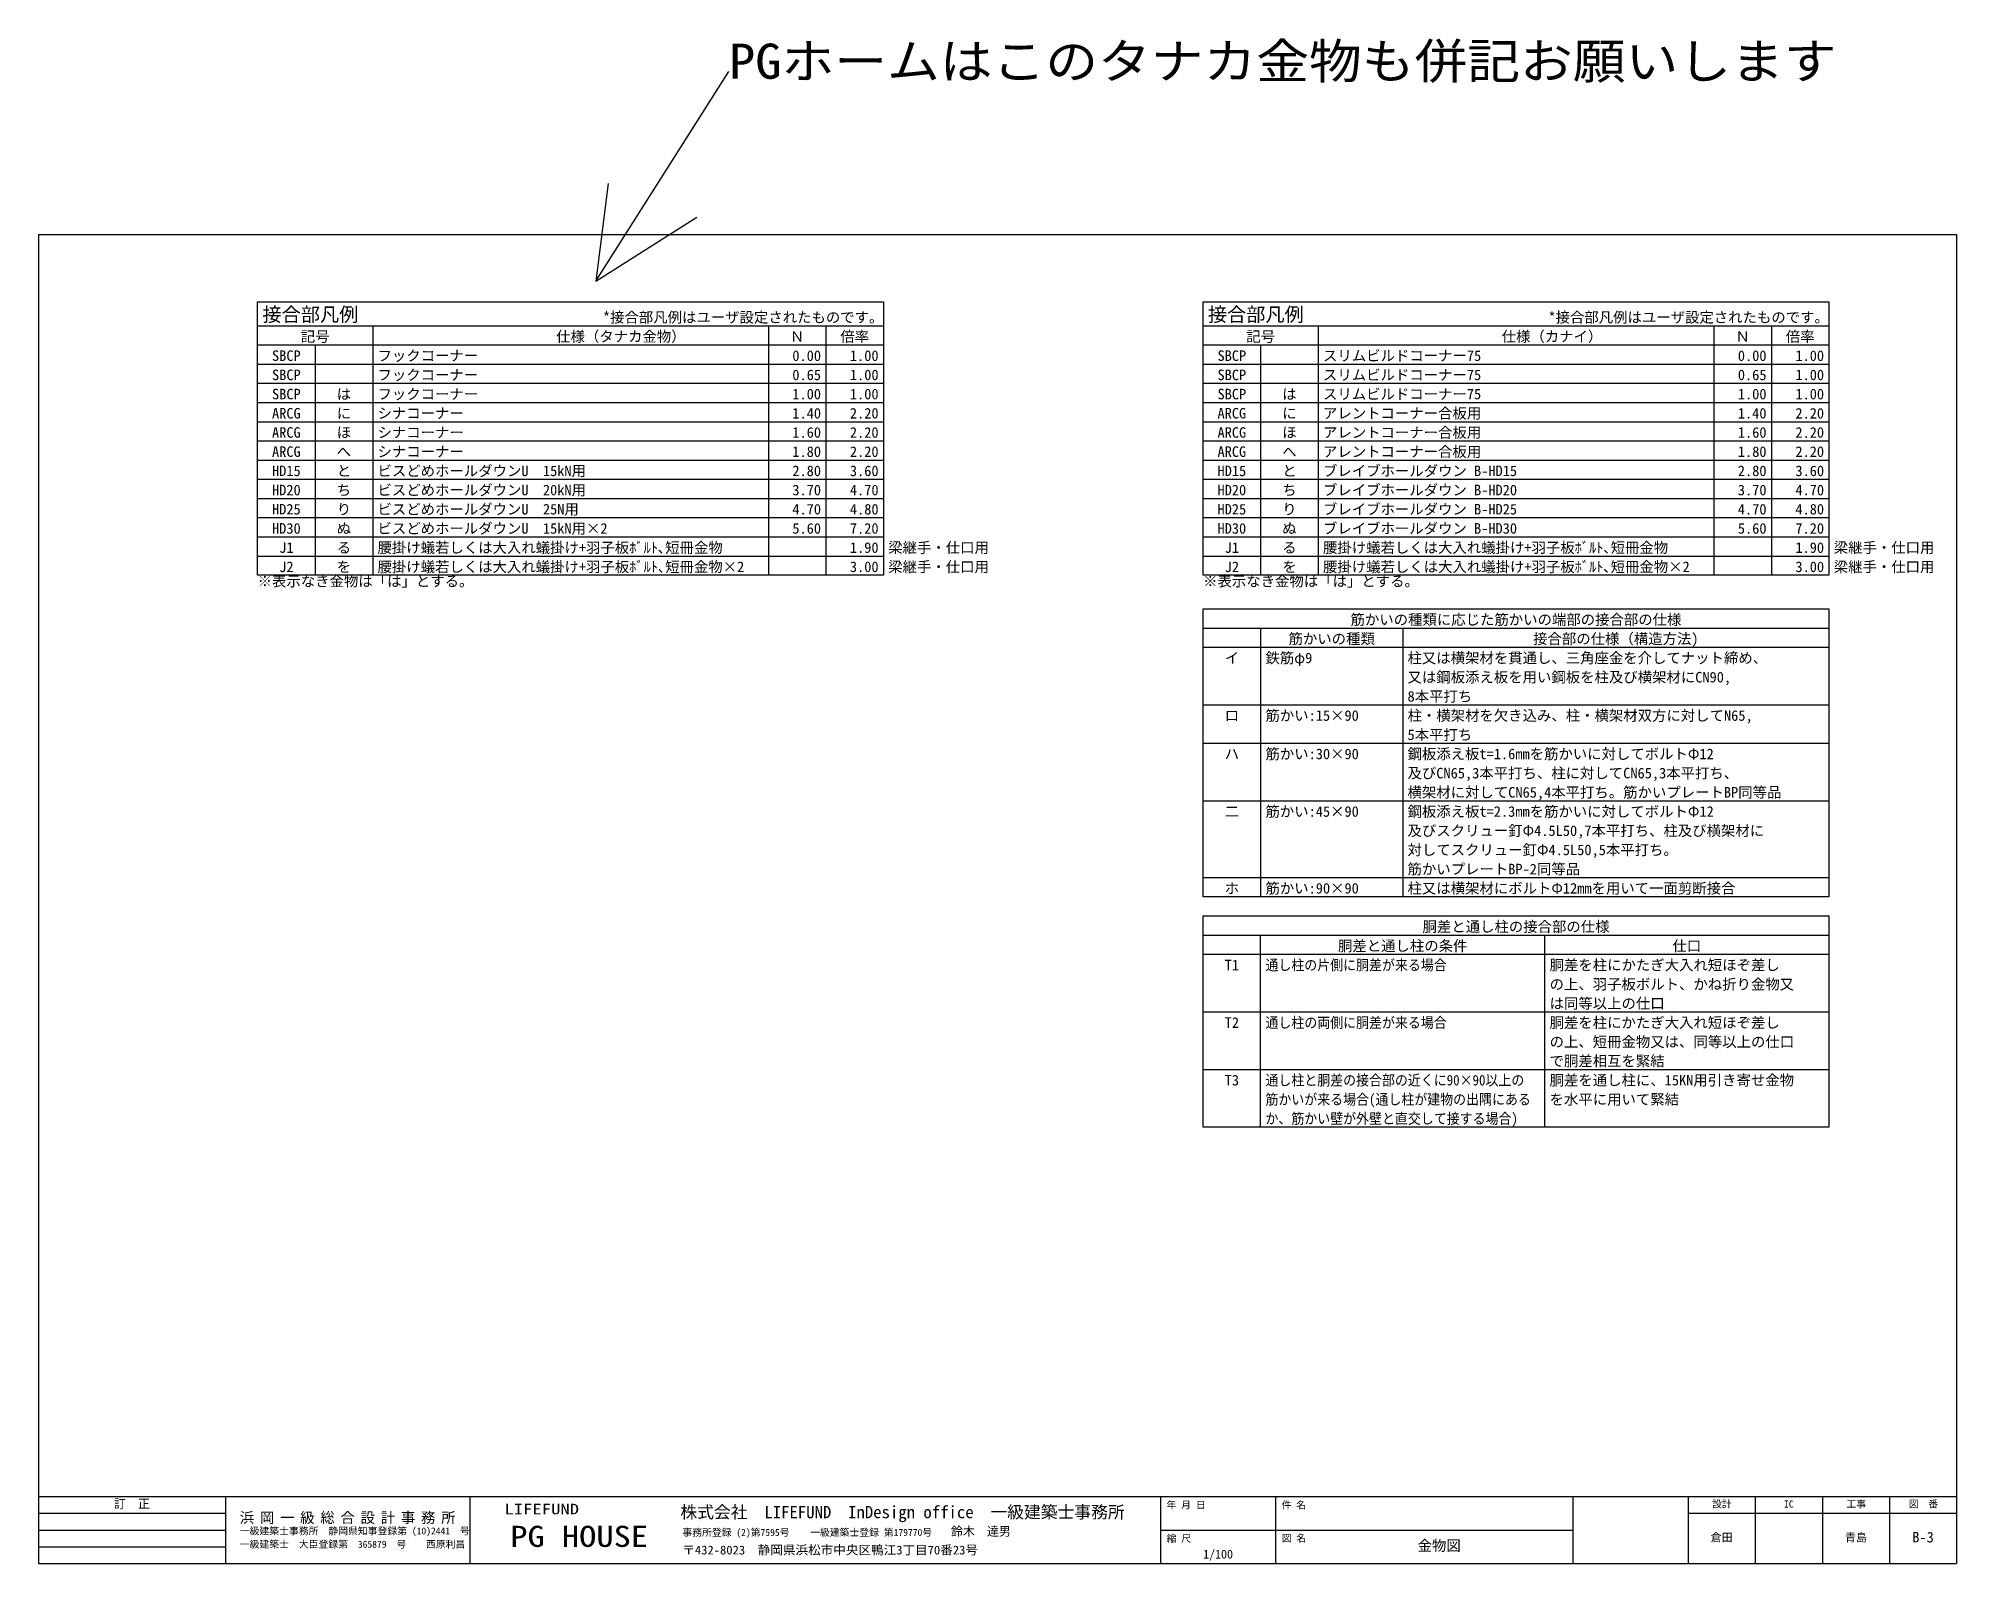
# Model space of a CAD drawing. Units: millimetres at full size, sheet at 1:100. Extents: x -20000 to 20000, y -13850 to 17939.
import ezdxf
from ezdxf.enums import TextEntityAlignment as Align

# ---------------------------------------------------------------- set-up
doc = ezdxf.new("R2010")
doc.units = ezdxf.units.MM
doc.header["$LTSCALE"] = 100
for name, color, linetype in [('0-5_図面', 4, 'Continuous'), ('0-6_項目', 4, 'Continuous'), ('3-7_ﾚｲﾔ-55', 7, 'Continuous'), ('3-A_ﾚｲﾔ-58', 6, 'Continuous')]:
    doc.layers.add(name, color=color, linetype=linetype)
doc.styles.add('ＭＳ ゴシック', font='')
doc.styles.get('ＭＳ ゴシック').set_extended_font_data('MS Gothic')

msp = doc.modelspace()

# ---------------------------------------------------------------- linework, layer by layer
at = {"layer": '0-5_図面'}
for p, q in [((-15428, 11950), (-2378, 11950)), ((-13028, 11950), (-13028, 6750)), ((-4778, 11950), (-4778, 6750)), ((-3578, 11950), (-3578, 6750)), ((4287.5, 11950), (17337.5, 11950)), ((6687.5, 11950), (6687.5, 6750)), ((14937.5, 11950), (14937.5, 6750)), ((16137.5, 11950), (16137.5, 6750)), ((-15428, 11550), (-2378, 11550)), ((-14228, 11550), (-14228, 6750)), ((4287.5, 11550), (17337.5, 11550)), ((5487.5, 11550), (5487.5, 6750)), ((-15428, 11150), (-2378, 11150)), ((4287.5, 11150), (17337.5, 11150)), ((-15428, 10750), (-2378, 10750)), ((4287.5, 10750), (17337.5, 10750)), ((-15428, 10350), (-2378, 10350)), ((4287.5, 10350), (17337.5, 10350)), ((-15428, 9950), (-2378, 9950)), ((4287.5, 9950), (17337.5, 9950)), ((-15428, 9550), (-2378, 9550)), ((4287.5, 9550), (17337.5, 9550)), ((-15428, 9150), (-2378, 9150)), ((4287.5, 9150), (17337.5, 9150)), ((-15428, 8750), (-2378, 8750)), ((4287.5, 8750), (17337.5, 8750)), ((-15428, 8350), (-2378, 8350)), ((4287.5, 8350), (17337.5, 8350)), ((-15428, 7950), (-2378, 7950)), ((4287.5, 7950), (17337.5, 7950)), ((-15428, 7550), (-2378, 7550)), ((4287.5, 7550), (17337.5, 7550)), ((-15428, 7150), (-2378, 7150)), ((4287.5, 7150), (17337.5, 7150)), ((4287.5, 5650), (17337.5, 5650)), ((5487.5, 5650), (5487.5, 50)), ((8450, 5650), (8450, 50)), ((4287.5, 5250), (17337.5, 5250)), ((4287.5, 4050), (17337.5, 4050)), ((4287.5, 3250), (17337.5, 3250)), ((4287.5, 2050), (17337.5, 2050)), ((4287.5, 450), (17337.5, 450)), ((4287.5, -750), (17337.5, -750)), ((5487.5, -4750), (5487.5, -750)), ((11412.5, -4750), (11412.5, -750)), ((4287.5, -1150), (17337.5, -1150)), ((4287.5, -2350), (17337.5, -2350)), ((4287.5, -3550), (17337.5, -3550))]:
    msp.add_line(p, q, dxfattribs=at)
at = {"layer": '0-5_図面', "color": 7}
for points in [[(-15428, 6750), (-15428, 12450), (-2378, 12450), (-2378, 6750)], [(4287.5, 6750), (4287.5, 12450), (17337.5, 12450), (17337.5, 6750)], [(4287.5, 50), (4287.5, 6050), (17337.5, 6050), (17337.5, 50)], [(4287.5, -4750), (4287.5, -350), (17337.5, -350), (17337.5, -4750)]]:
    msp.add_lwpolyline(points, close=True, dxfattribs=at)
at = {"layer": '3-7_ﾚｲﾔ-55', "color": 4}
for p, q in [((-8375.5, 12881.5), (-5600.7, 17247.2)), ((-20000, -12800), (-16100, -12800)), ((-20000, -13150), (-16100, -13150)), ((-20000, -13500), (-16100, -13500))]:
    msp.add_line(p, q, dxfattribs=at)
at = {"layer": '3-7_ﾚｲﾔ-55'}
for p, q in [((-20000, 13850), (-20000, -13850)), ((-20000, -12450), (20000, -12450)), ((-16100, -12450), (-16100, -13850)), ((-11001.5, -12450), (-11001.5, -13850)), ((3400, -12450), (3400, -13850)), ((5800, -12450), (5800, -13850)), ((11994.9, -12450), (11994.9, -13850)), ((14400, -12450), (14400, -13850)), ((14400, -12800), (20000, -12800)), ((15800, -12450), (15800, -13850)), ((17200, -12450), (17200, -13850)), ((18600, -12450), (18600, -13850)), ((3400, -13150), (11994.9, -13150)), ((-20000, -13850), (20000, -13850)), ((-19600, -13850), (20000, -13850))]:
    msp.add_line(p, q, dxfattribs=at)
at = {"layer": '3-7_ﾚｲﾔ-55', "color": 4}
msp.add_lwpolyline([(-8116.5, 14916.3), (-8375.5, 12881.5), (-6266.6, 14213.4)], dxfattribs=at)
at = {"layer": '3-7_ﾚｲﾔ-55'}
msp.add_lwpolyline([(-20000, 13850), (20000, 13850), (20000, -13850)], dxfattribs=at)

# ---------------------------------------------------------------- texts
at = {"layer": '0-5_図面', "style": 'ＭＳ ゴシック'}
for s, height, p in [('接合部凡例', 293.3, (-15328, 11950)), ('*接合部凡例はユーザ設定されたものです。', 219.9, (-8228, 11950)), ('接合部凡例', 293.3, (4387.5, 11950)), ('*接合部凡例はユーザ設定されたものです。', 219.9, (11487.5, 11950)), ('記号', 219.9, (-14528, 11550)), ('仕様（タナカ金物）', 219.9, (-9203, 11550)), ('Ｎ', 219.9, (-4328, 11550)), ('倍率', 219.9, (-3278, 11550)), ('記号', 219.9, (5187.5, 11550)), ('仕様（カナイ）', 219.9, (10512.5, 11550)), ('Ｎ', 219.9, (15387.5, 11550)), ('倍率', 219.9, (16437.5, 11550)), ('SBCP', 219.9, (-15128, 11150)), ('フックコーナー', 219.9, (-12928, 11150)), ('0.00', 219.9, (-4278, 11150)), ('1.00', 219.9, (-3078, 11150)), ('SBCP', 219.9, (4587.5, 11150)), ('スリムビルドコーナー75', 219.9, (6787.5, 11150)), ('0.00', 219.9, (15437.5, 11150)), ('1.00', 219.9, (16637.5, 11150)), ('SBCP', 219.9, (-15128, 10750)), ('フックコーナー', 219.9, (-12928, 10750)), ('0.65', 219.9, (-4278, 10750)), ('1.00', 219.9, (-3078, 10750)), ('SBCP', 219.9, (4587.5, 10750)), ('スリムビルドコーナー75', 219.9, (6787.5, 10750)), ('0.65', 219.9, (15437.5, 10750)), ('1.00', 219.9, (16637.5, 10750)), ('SBCP', 219.9, (-15128, 10350)), ('は', 219.9, (-13778, 10350)), ('フックコーナー', 219.9, (-12928, 10350)), ('1.00', 219.9, (-4278, 10350)), ('1.00', 219.9, (-3078, 10350)), ('SBCP', 219.9, (4587.5, 10350)), ('は', 219.9, (5937.5, 10350)), ('スリムビルドコーナー75', 219.9, (6787.5, 10350)), ('1.00', 219.9, (15437.5, 10350)), ('1.00', 219.9, (16637.5, 10350)), ('ARCG', 219.9, (-15128, 9950)), ('に', 219.9, (-13778, 9950)), ('シナコーナー', 219.9, (-12928, 9950)), ('1.40', 219.9, (-4278, 9950)), ('2.20', 219.9, (-3078, 9950)), ('ARCG', 219.9, (4587.5, 9950)), ('に', 219.9, (5937.5, 9950)), ('アレントコーナー合板用', 219.9, (6787.5, 9950)), ('1.40', 219.9, (15437.5, 9950)), ('2.20', 219.9, (16637.5, 9950)), ('ARCG', 219.9, (-15128, 9550)), ('ほ', 219.9, (-13778, 9550)), ('シナコーナー', 219.9, (-12928, 9550)), ('1.60', 219.9, (-4278, 9550)), ('2.20', 219.9, (-3078, 9550)), ('ARCG', 219.9, (4587.5, 9550)), ('ほ', 219.9, (5937.5, 9550)), ('アレントコーナー合板用', 219.9, (6787.5, 9550)), ('1.60', 219.9, (15437.5, 9550)), ('2.20', 219.9, (16637.5, 9550)), ('ARCG', 219.9, (-15128, 9150)), ('へ', 219.9, (-13778, 9150)), ('シナコーナー', 219.9, (-12928, 9150)), ('1.80', 219.9, (-4278, 9150)), ('2.20', 219.9, (-3078, 9150)), ('ARCG', 219.9, (4587.5, 9150)), ('へ', 219.9, (5937.5, 9150)), ('アレントコーナー合板用', 219.9, (6787.5, 9150)), ('1.80', 219.9, (15437.5, 9150)), ('2.20', 219.9, (16637.5, 9150)), ('HD15', 219.9, (-15128, 8750)), ('と', 219.9, (-13778, 8750)), ('ビスどめホールダウンU\u300015kN用', 219.9, (-12928, 8750)), ('2.80', 219.9, (-4278, 8750)), ('3.60', 219.9, (-3078, 8750)), ('HD15', 219.9, (4587.5, 8750)), ('と', 219.9, (5937.5, 8750)), ('ブレイブホールダウン B-HD15', 219.9, (6787.5, 8750)), ('2.80', 219.9, (15437.5, 8750)), ('3.60', 219.9, (16637.5, 8750)), ('HD20', 219.9, (-15128, 8350)), ('ち', 219.9, (-13778, 8350)), ('ビスどめホールダウンU\u300020kN用', 219.9, (-12928, 8350)), ('3.70', 219.9, (-4278, 8350)), ('4.70', 219.9, (-3078, 8350)), ('HD20', 219.9, (4587.5, 8350)), ('ち', 219.9, (5937.5, 8350)), ('ブレイブホールダウン B-HD20', 219.9, (6787.5, 8350)), ('3.70', 219.9, (15437.5, 8350)), ('4.70', 219.9, (16637.5, 8350)), ('HD25', 219.9, (-15128, 7950)), ('り', 219.9, (-13778, 7950)), ('ビスどめホールダウンU\u300025N用', 219.9, (-12928, 7950)), ('4.70', 219.9, (-4278, 7950)), ('4.80', 219.9, (-3078, 7950)), ('HD25', 219.9, (4587.5, 7950)), ('り', 219.9, (5937.5, 7950)), ('ブレイブホールダウン B-HD25', 219.9, (6787.5, 7950)), ('4.70', 219.9, (15437.5, 7950)), ('4.80', 219.9, (16637.5, 7950)), ('HD30', 219.9, (-15128, 7550)), ('ぬ', 219.9, (-13778, 7550)), ('ビスどめホールダウンU\u300015kN用×2', 219.9, (-12928, 7550)), ('5.60', 219.9, (-4278, 7550)), ('7.20', 219.9, (-3078, 7550)), ('HD30', 219.9, (4587.5, 7550)), ('ぬ', 219.9, (5937.5, 7550)), ('ブレイブホールダウン B-HD30', 219.9, (6787.5, 7550)), ('5.60', 219.9, (15437.5, 7550)), ('7.20', 219.9, (16637.5, 7550)), ('J1', 219.9, (-14978, 7150)), ('る', 219.9, (-13778, 7150)), ('腰掛け蟻若しくは大入れ蟻掛け+羽子板ﾎﾞﾙﾄ､短冊金物', 219.9, (-12928, 7150)), ('1.90', 219.9, (-3078, 7150)), ('梁継手・仕口用', 219.9, (-2278, 7150)), ('J1', 219.9, (4737.5, 7150)), ('る', 219.9, (5937.5, 7150)), ('腰掛け蟻若しくは大入れ蟻掛け+羽子板ﾎﾞﾙﾄ､短冊金物', 219.9, (6787.5, 7150)), ('1.90', 219.9, (16637.5, 7150)), ('梁継手・仕口用', 219.9, (17437.5, 7150)), ('J2', 219.9, (-14978, 6750)), ('を', 219.9, (-13778, 6750)), ('腰掛け蟻若しくは大入れ蟻掛け+羽子板ﾎﾞﾙﾄ､短冊金物×2', 219.9, (-12928, 6750)), ('3.00', 219.9, (-3078, 6750)), ('梁継手・仕口用', 219.9, (-2278, 6750)), ('J2', 219.9, (4737.5, 6750)), ('を', 219.9, (5937.5, 6750)), ('腰掛け蟻若しくは大入れ蟻掛け+羽子板ﾎﾞﾙﾄ､短冊金物×2', 219.9, (6787.5, 6750)), ('3.00', 219.9, (16637.5, 6750)), ('梁継手・仕口用', 219.9, (17437.5, 6750)), ('※表示なき金物は「は」とする。', 219.9, (-15428, 6450)), ('※表示なき金物は「は」とする。', 219.9, (4287.5, 6450)), ('筋かいの種類に応じた筋かいの端部の接合部の仕様', 219.9, (7362.5, 5650)), ('筋かいの種類', 219.9, (6068.8, 5250)), ('接合部の仕様（構造方法)', 219.9, (11168.8, 5250)), ('イ', 219.9, (4737.5, 4850)), ('鉄筋φ9', 219.9, (5587.5, 4850)), ('柱又は横架材を貫通し、三角座金を介してナット締め、', 219.9, (8550, 4850)), ('又は鋼板添え板を用い鋼板を柱及び横架材にCN90,', 219.9, (8550, 4450)), ('8本平打ち', 219.9, (8550, 4050)), ('ロ', 219.9, (4737.5, 3650)), ('筋かい:15×90', 219.9, (5587.5, 3650)), ('柱・横架材を欠き込み、柱・横架材双方に対してN65,', 219.9, (8550, 3650)), ('5本平打ち', 219.9, (8550, 3250)), ('ハ', 219.9, (4737.5, 2850)), ('筋かい:30×90', 219.9, (5587.5, 2850)), ('鋼板添え板t=1.6mmを筋かいに対してボルトΦ12', 219.9, (8550, 2850)), ('及びCN65,3本平打ち、柱に対してCN65,3本平打ち、', 219.9, (8550, 2450)), ('横架材に対してCN65,4本平打ち。筋かいプレートBP同等品', 219.9, (8550, 2050)), ('二', 219.9, (4737.5, 1650)), ('筋かい:45×90', 219.9, (5587.5, 1650)), ('鋼板添え板t=2.3mmを筋かいに対してボルトΦ12', 219.9, (8550, 1650)), ('及びスクリュー釘Φ4.5L50,7本平打ち、柱及び横架材に', 219.9, (8550, 1250)), ('対してスクリュー釘Φ4.5L50,5本平打ち。', 219.9, (8550, 850)), ('筋かいプレートBP-2同等品', 219.9, (8550, 450)), ('ホ', 219.9, (4737.5, 50)), ('筋かい:90×90', 219.9, (5587.5, 50)), ('柱又は横架材にボルトΦ12mmを用いて一面剪断接合', 219.9, (8550, 50)), ('胴差と通し柱の接合部の仕様', 219.9, (8862.5, -750)), ('胴差と通し柱の条件', 219.9, (7100, -1150)), ('仕口', 219.9, (14075, -1150)), ('T1', 219.9, (4737.5, -1550)), ('胴差を柱にかたぎ大入れ短ほぞ差し', 219.9, (11512.5, -1550)), ('の上、羽子板ボルト、かね折り金物又', 219.9, (11512.5, -1950)), ('は同等以上の仕口', 219.9, (11512.5, -2350)), ('T2', 219.9, (4737.5, -2750)), ('胴差を柱にかたぎ大入れ短ほぞ差し', 219.9, (11512.5, -2750)), ('の上、短冊金物又は、同等以上の仕口', 219.9, (11512.5, -3150)), ('で胴差相互を緊結', 219.9, (11512.5, -3550)), ('T3', 219.9, (4737.5, -3950)), ('胴差を通し柱に、15KN用引き寄せ金物', 219.9, (11512.5, -3950)), ('を水平に用いて緊結', 219.9, (11512.5, -4350))]:
    msp.add_text(s, height=height, dxfattribs=at).set_placement(p, align=Align.BOTTOM_LEFT)
at = {"layer": '0-5_図面', "style": 'ＭＳ ゴシック', "width": 0.9}
for s, p in [('通し柱の片側に胴差が来る場合', (5587.5, -1550)), ('通し柱の両側に胴差が来る場合', (5587.5, -2750)), ('通し柱と胴差の接合部の近くに90×90以上の', (5587.5, -3950)), ('筋かいが来る場合(通し柱が建物の出隅にある', (5587.5, -4350)), ('か、筋かい壁が外壁と直交して接する場合)', (5587.5, -4750))]:
    msp.add_text(s, height=219.9, dxfattribs=at).set_placement(p, align=Align.BOTTOM_LEFT)
at = {"layer": '0-6_項目', "style": 'ＭＳ ゴシック'}
for s, height, p in [('B-3', 219.9, (19075, -13475)), ('1/100', 183.3, (4287.5, -13800)), ('金物図', 219.9, (8760, -13650))]:
    msp.add_text(s, height=height, dxfattribs=at).set_placement(p, align=Align.BOTTOM_LEFT)
at = {"layer": '3-7_ﾚｲﾔ-55', "style": 'ＭＳ ゴシック'}
for s, height, p in [('訂\u3000正', 183.3, (-18425, -12750)), ('株式会社\u3000LIFEFUND\u3000InDesign office\u3000一級建築士事務所', 256.6, (-6612.3, -12980.6)), ('年 月 日', 146.6, (3524.4, -12744.7)), ('件 名', 146.6, (5924.4, -12744.7)), ('設計', 146.6, (14900, -12725)), ('IC', 146.6, (16400, -12725)), ('工事', 146.6, (17700, -12725)), ('図\u3000番', 146.6, (19000, -12725)), ('一級建築士事務所\u3000静岡県知事登録第 (10)2441\u3000号', 146.6, (-15800.7, -13286.1)), ('事務所登録 (2)第7595号', 146.6, (-6571.4, -13317.5)), ('一級建築士登録 第179770号', 146.6, (-3907.7, -13317.5)), ('鈴木\u3000達男', 183.3, (-970.7, -13324.7)), ('倉田', 168.6, (14870, -13440)), ('青島', 168.6, (17670, -13440)), ('一級建築士\u3000大臣登録第\u3000365879\u3000号\u3000\u3000西原利昌', 146.6, (-15800.7, -13563.3)), ('縮 尺', 146.6, (3524.4, -13444.7)), ('図 名', 146.6, (5925.1, -13438.2))]:
    msp.add_text(s, height=height, dxfattribs=at).set_placement(p, align=Align.BOTTOM_LEFT)
for s, height, width, p in [('LIFEFUND', 219.9, 1.3, (-10281.6, -12888.5)), ('PG HOUSE', 439.9, 1.2, (-10160.1, -13633.6)), ('〒432-8023\u3000静岡県浜松市中央区鴨江3丁目70番23号', 183.3, 1.05, (-6572, -13714.2))]:
    msp.add_text(s, height=height, dxfattribs=dict(at, width=width)).set_placement(p, align=Align.BOTTOM_LEFT)
at = {"layer": '3-7_ﾚｲﾔ-55', "insert": (-15800.7, -13026.6), "char_height": 219.9, "attachment_point": 7, "style": 'ＭＳ ゴシック'}
msp.add_mtext('\\T1.4;浜岡一級総合設計事務所', dxfattribs=at)
at = {"layer": '3-A_ﾚｲﾔ-58', "style": 'ＭＳ ゴシック', "width": 1.1}
msp.add_text('PGホームはこのタナカ金物も併記お願いします', height=733.1, dxfattribs=at).set_placement((-5600.7, 16877.2), align=Align.BOTTOM_LEFT)

doc.saveas('drawing.dxf')
